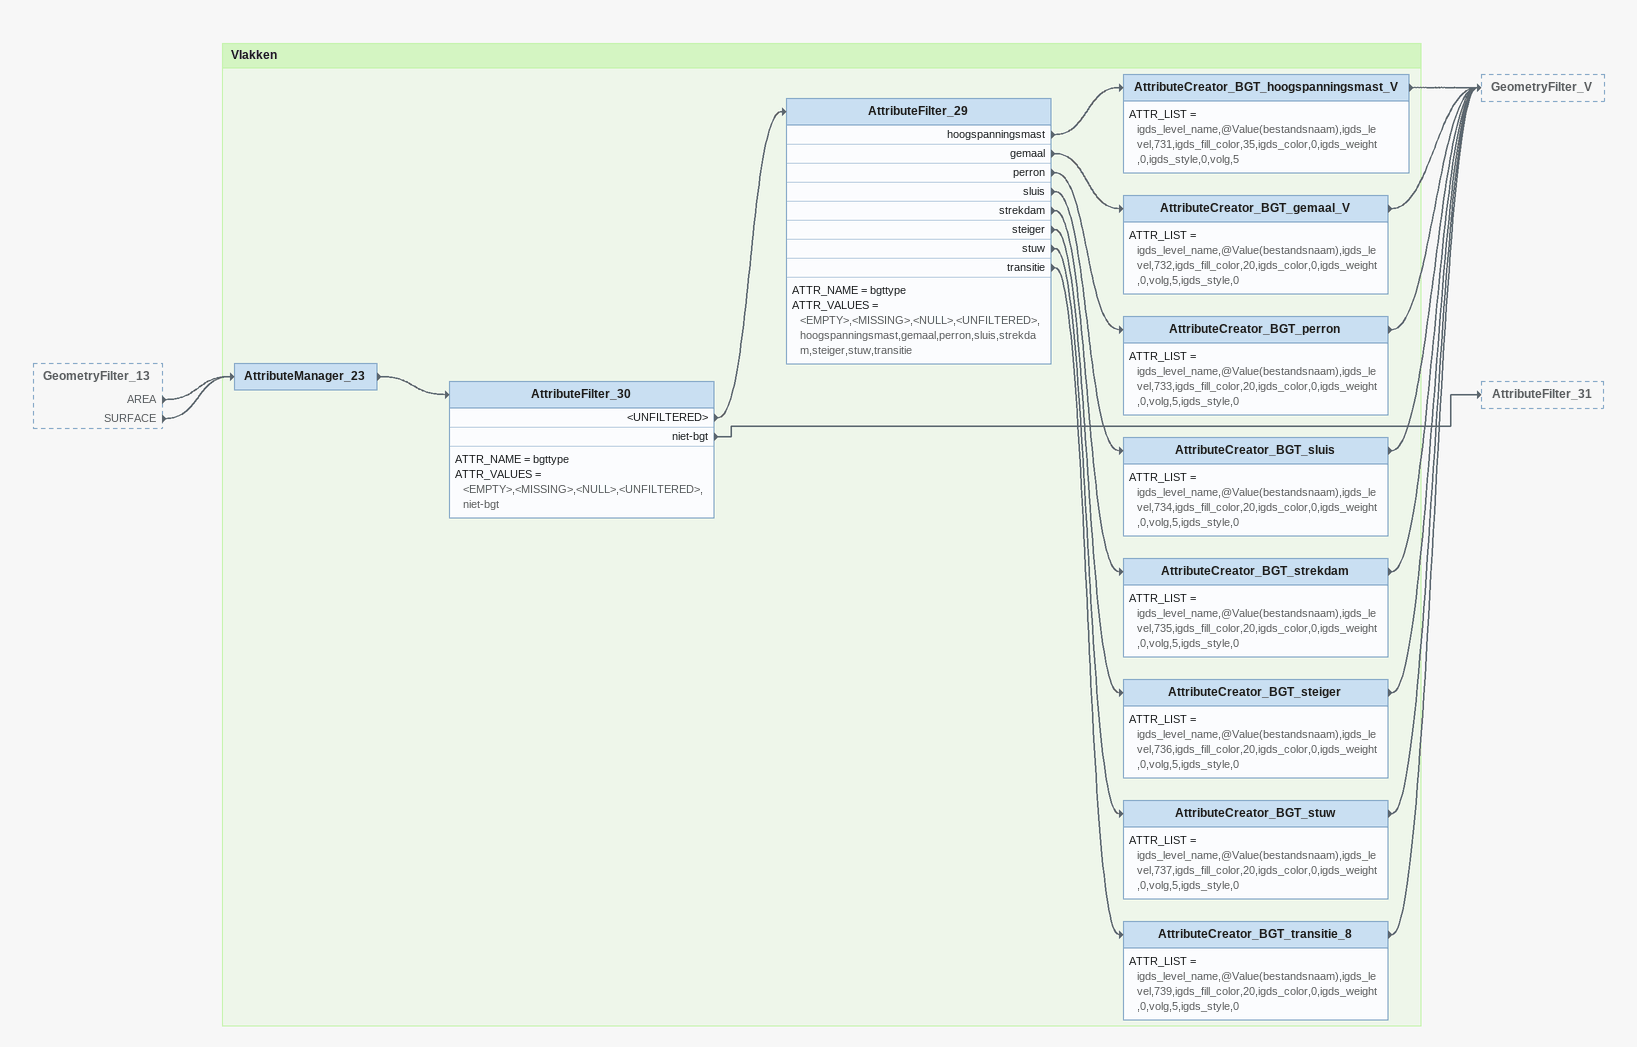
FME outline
GeometryFilter_13 [outside]
    AREA -> AttributeManager_23
    SURFACE -> AttributeManager_23

Bookmark: Vlakken
AttributeManager_23
    -> AttributeFilter_30
AttributeFilter_30
    ATTR_NAME = bgttype
    ATTR_VALUES = <EMPTY>,<MISSING>,<NULL>,<UNFILTERED>,niet-bgt
    <UNFILTERED> -> AttributeFilter_29
    niet-bgt -> AttributeFilter_31
AttributeFilter_29
    ATTR_NAME = bgttype
    ATTR_VALUES = <EMPTY>,<MISSING>,<NULL>,<UNFILTERED>,hoogspanningsmast,gemaal,perron,sluis,strekdam,steiger,stuw,transitie
    hoogspanningsmast -> AttributeCreator_BGT_hoogspanningsmast_V
    gemaal -> AttributeCreator_BGT_gemaal_V
    perron -> AttributeCreator_BGT_perron
    sluis -> AttributeCreator_BGT_sluis
    strekdam -> AttributeCreator_BGT_strekdam
    steiger -> AttributeCreator_BGT_steiger
    stuw -> AttributeCreator_BGT_stuw
    transitie -> AttributeCreator_BGT_transitie_8
AttributeCreator_BGT_hoogspanningsmast_V
    ATTR_LIST = igds_level_name,@Value(bestandsnaam),igds_level,731,igds_fill_color,35,igds_color,0,igds_weight,0,igds_style,0,volg,5
    -> GeometryFilter_V
AttributeCreator_BGT_gemaal_V
    ATTR_LIST = igds_level_name,@Value(bestandsnaam),igds_level,732,igds_fill_color,20,igds_color,0,igds_weight,0,volg,5,igds_style,0
    -> GeometryFilter_V
AttributeCreator_BGT_perron
    ATTR_LIST = igds_level_name,@Value(bestandsnaam),igds_level,733,igds_fill_color,20,igds_color,0,igds_weight,0,volg,5,igds_style,0
    -> GeometryFilter_V
AttributeCreator_BGT_sluis
    ATTR_LIST = igds_level_name,@Value(bestandsnaam),igds_level,734,igds_fill_color,20,igds_color,0,igds_weight,0,volg,5,igds_style,0
    -> GeometryFilter_V
AttributeCreator_BGT_strekdam
    ATTR_LIST = igds_level_name,@Value(bestandsnaam),igds_level,735,igds_fill_color,20,igds_color,0,igds_weight,0,volg,5,igds_style,0
    -> GeometryFilter_V
AttributeCreator_BGT_steiger
    ATTR_LIST = igds_level_name,@Value(bestandsnaam),igds_level,736,igds_fill_color,20,igds_color,0,igds_weight,0,volg,5,igds_style,0
    -> GeometryFilter_V
AttributeCreator_BGT_stuw
    ATTR_LIST = igds_level_name,@Value(bestandsnaam),igds_level,737,igds_fill_color,20,igds_color,0,igds_weight,0,volg,5,igds_style,0
    -> GeometryFilter_V
AttributeCreator_BGT_transitie_8
    ATTR_LIST = igds_level_name,@Value(bestandsnaam),igds_level,739,igds_fill_color,20,igds_color,0,igds_weight,0,volg,5,igds_style,0
    -> GeometryFilter_V
